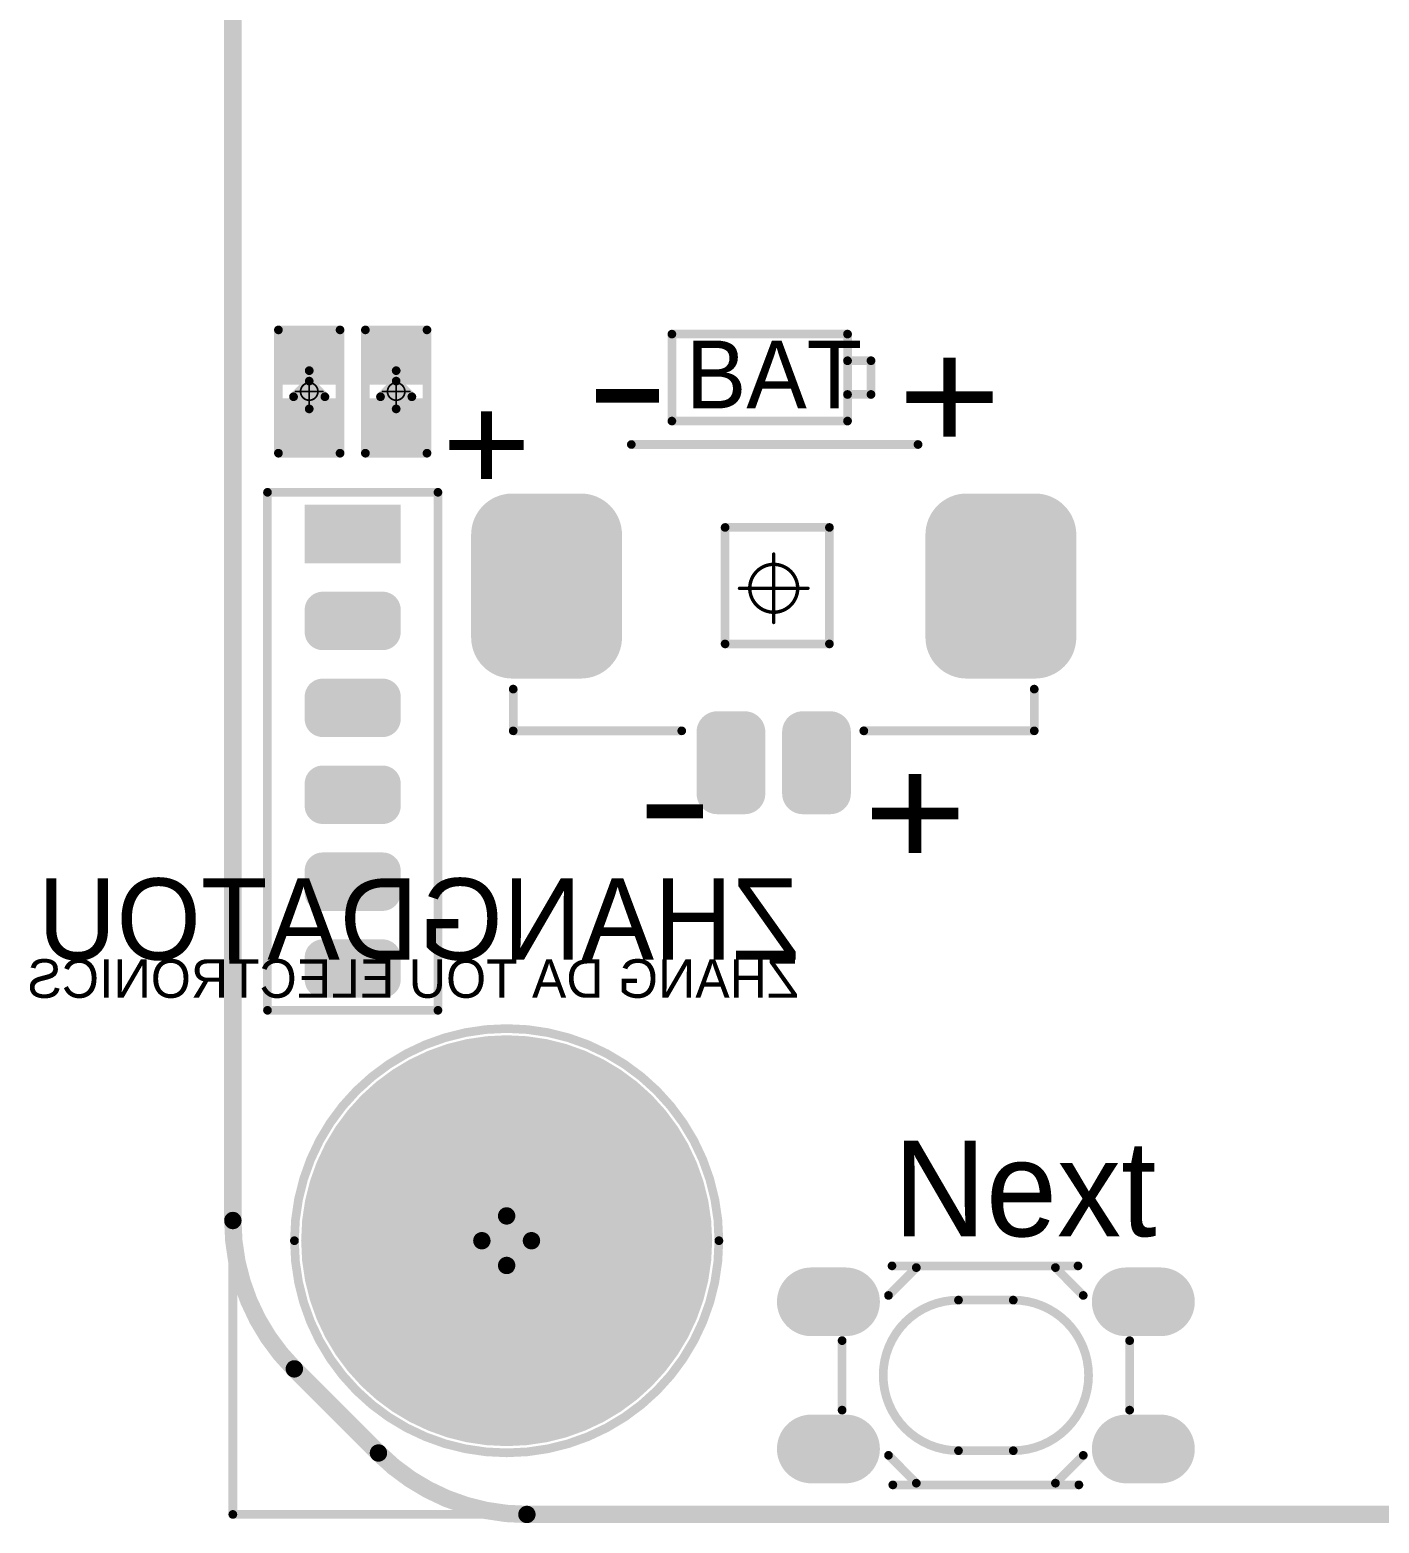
# Model space of a CAD drawing. Header units: millimetres. Extents: x 24.4 to 70.3, y 27.3 to 70.9.
# Drawn here: x 24.44 to 44.14, y 27.27 to 49.09 of the extents above; entities that cross this region are included whole.
import ezdxf

# ---------------------------------------------------------------- set-up
doc = ezdxf.new("R2010")
doc.units = ezdxf.units.MM
for name, color, linetype in [('BottomLayer', 5, 'Continuous'), ('BottomOverlay', 54, 'Continuous'), ('BottomSolder', 6, 'Continuous'), ('KeepOutLayer', 6, 'Continuous'), ('Mechanical1', 6, 'Continuous'), ('Mechanical13', 56, 'Continuous'), ('Mechanical15', 56, 'Continuous'), ('Mechanical2', 216, 'Continuous'), ('MidLayer1', 16, 'Continuous'), ('MidLayer2', 76, 'Continuous'), ('MultiLayer', 9, 'Continuous'), ('PadHoleLayer', 156, 'Continuous'), ('TopLayer', 1, 'Continuous'), ('TopOverlay', 2, 'Continuous'), ('TopPaste', 8, 'Continuous'), ('TopSolder', 216, 'Continuous')]:
    doc.layers.add(name, color=color, linetype=linetype)

# ---------------------------------------------------------------- blocks, each defined once
blk = doc.blocks.new('LED0402_1')
at = {"layer": 'Mechanical15', "const_width": 0.0254}
for points in [[(-0.2, 0), (0.2, 0)], [(0, 0.2), (0, -0.2)]]:
    blk.add_lwpolyline(points, dxfattribs=at)
at = {"layer": 'Mechanical15'}
for points, const_width in [([(-0.206, 0, 1), (-0.194, 0, 1)], 0.0127), ([(0.127, 0, 1), (-0.127, 0, 1)], 0.0254), ([(-0.133, 0, 1), (-0.121, 0, 1)], 0.0127), ([(-0.006, 0.2, 1), (0.006, 0.2, 1)], 0.0127), ([(0.121, 0, 1), (0.133, 0, 1)], 0.0127), ([(0.194, 0, 1), (0.206, 0, 1)], 0.0127), ([(-0.006, -0.2, 1), (0.006, -0.2, 1)], 0.0127)]:
    blk.add_lwpolyline(points, format="xyb", close=True, dxfattribs=dict(at, const_width=const_width))
at = {"layer": 'TopLayer'}
for points in [[(-0.801, -0.35), (-0.201, -0.35), (-0.801, 0.35), (-0.201, 0.35)], [(0.201, -0.35), (0.801, -0.35), (0.201, 0.35), (0.801, 0.35)]]:
    blk.add_solid(points, dxfattribs=at)
at = {"layer": 'TopOverlay', "const_width": 0.127}
for points in [[(-0.901, 0.45), (-0.901, -0.45)], [(-0.901, 0.45), (0.901, 0.45)], [(0.901, 0.45), (0.901, -0.45)], [(-0.076, 0.229), (0.152, 0)], [(-0.076, 0.229), (-0.076, -0.229)], [(-0.254, 0), (0.305, 0)], [(0.152, 0), (-0.076, -0.229)], [(-0.901, -0.45), (0.901, -0.45)]]:
    blk.add_lwpolyline(points, dxfattribs=at)
at = {"layer": 'TopOverlay', "const_width": 0.0635}
for points in [[(-0.933, 0.45, 1), (-0.869, 0.45, 1)], [(-0.933, 0.45, 1), (-0.869, 0.45, 1)], [(0.869, 0.45, 1), (0.932, 0.45, 1)], [(0.869, 0.45, 1), (0.932, 0.45, 1)], [(-0.108, 0.229, 1), (-0.044, 0.229, 1)], [(-0.108, 0.229, 1), (-0.044, 0.229, 1)], [(-0.286, 0, 1), (-0.222, 0, 1)], [(0.121, 0, 1), (0.184, 0, 1)], [(0.121, 0, 1), (0.184, 0, 1)], [(0.273, 0, 1), (0.337, 0, 1)], [(-0.108, -0.229, 1), (-0.044, -0.229, 1)], [(-0.108, -0.229, 1), (-0.044, -0.229, 1)], [(-0.933, -0.45, 1), (-0.869, -0.45, 1)], [(-0.933, -0.45, 1), (-0.869, -0.45, 1)], [(0.869, -0.45, 1), (0.932, -0.45, 1)], [(0.869, -0.45, 1), (0.932, -0.45, 1)]]:
    blk.add_lwpolyline(points, format="xyb", close=True, dxfattribs=at)
at = {"layer": 'TopPaste'}
for points in [[(-0.801, -0.35), (-0.201, -0.35), (-0.801, 0.35), (-0.201, 0.35)], [(0.201, -0.35), (0.801, -0.35), (0.201, 0.35), (0.801, 0.35)]]:
    blk.add_solid(points, dxfattribs=at)
at = {"layer": 'TopSolder'}
for points in [[(-0.902, -0.452), (-0.099, -0.452), (-0.902, 0.452), (-0.099, 0.452)], [(0.099, -0.452), (0.902, -0.452), (0.099, 0.452), (0.902, 0.452)]]:
    blk.add_solid(points, dxfattribs=at)
blk = doc.blocks.new('LED0402_2')
at = {"layer": 'Mechanical15', "const_width": 0.0254}
for points in [[(-0.2, 0), (0.2, 0)], [(0, 0.2), (0, -0.2)]]:
    blk.add_lwpolyline(points, dxfattribs=at)
at = {"layer": 'Mechanical15'}
for points, const_width in [([(-0.206, 0, 1), (-0.194, 0, 1)], 0.0127), ([(0.127, 0, 1), (-0.127, 0, 1)], 0.0254), ([(-0.133, 0, 1), (-0.121, 0, 1)], 0.0127), ([(-0.006, 0.2, 1), (0.006, 0.2, 1)], 0.0127), ([(0.121, 0, 1), (0.133, 0, 1)], 0.0127), ([(0.194, 0, 1), (0.206, 0, 1)], 0.0127), ([(-0.006, -0.2, 1), (0.006, -0.2, 1)], 0.0127)]:
    blk.add_lwpolyline(points, format="xyb", close=True, dxfattribs=dict(at, const_width=const_width))
at = {"layer": 'TopLayer'}
for points in [[(-0.801, -0.35), (-0.201, -0.35), (-0.801, 0.35), (-0.201, 0.35)], [(0.201, -0.35), (0.801, -0.35), (0.201, 0.35), (0.801, 0.35)]]:
    blk.add_solid(points, dxfattribs=at)
at = {"layer": 'TopOverlay', "const_width": 0.127}
for points in [[(-0.901, 0.45), (0.901, 0.45)], [(-0.901, 0.45), (-0.901, -0.45)], [(0.901, 0.45), (0.901, -0.45)], [(-0.076, 0.229), (-0.076, -0.229)], [(-0.076, 0.229), (0.152, 0)], [(-0.254, 0), (0.305, 0)], [(0.152, 0), (-0.076, -0.229)], [(-0.901, -0.45), (0.901, -0.45)]]:
    blk.add_lwpolyline(points, dxfattribs=at)
at = {"layer": 'TopOverlay', "const_width": 0.0635}
for points in [[(-0.933, 0.45, 1), (-0.869, 0.45, 1)], [(-0.933, 0.45, 1), (-0.869, 0.45, 1)], [(0.869, 0.45, 1), (0.932, 0.45, 1)], [(0.869, 0.45, 1), (0.932, 0.45, 1)], [(-0.108, 0.229, 1), (-0.044, 0.229, 1)], [(-0.108, 0.229, 1), (-0.044, 0.229, 1)], [(-0.286, 0, 1), (-0.222, 0, 1)], [(0.121, 0, 1), (0.184, 0, 1)], [(0.121, 0, 1), (0.184, 0, 1)], [(0.273, 0, 1), (0.337, 0, 1)], [(-0.108, -0.229, 1), (-0.044, -0.229, 1)], [(-0.108, -0.229, 1), (-0.044, -0.229, 1)], [(-0.933, -0.45, 1), (-0.869, -0.45, 1)], [(-0.933, -0.45, 1), (-0.869, -0.45, 1)], [(0.869, -0.45, 1), (0.932, -0.45, 1)], [(0.869, -0.45, 1), (0.932, -0.45, 1)]]:
    blk.add_lwpolyline(points, format="xyb", close=True, dxfattribs=at)
at = {"layer": 'TopPaste'}
for points in [[(-0.801, -0.35), (-0.201, -0.35), (-0.801, 0.35), (-0.201, 0.35)], [(0.201, -0.35), (0.801, -0.35), (0.201, 0.35), (0.801, 0.35)]]:
    blk.add_solid(points, dxfattribs=at)
at = {"layer": 'TopSolder'}
for points in [[(-0.902, -0.452), (-0.099, -0.452), (-0.902, 0.452), (-0.099, 0.452)], [(0.099, -0.452), (0.902, -0.452), (0.099, 0.452), (0.902, 0.452)]]:
    blk.add_solid(points, dxfattribs=at)
blk = doc.blocks.new('3_4_2_5____6')
at = {"layer": 'TopLayer', "const_width": 0.8}
for points in [[(-2.55, 1.075), (-2.05, 1.075)], [(2.05, 1.075), (2.55, 1.075)], [(-2.55, -1.075), (-2.05, -1.075)], [(2.05, -1.075), (2.55, -1.075)]]:
    blk.add_lwpolyline(points, dxfattribs=at)
at = {"layer": 'TopLayer', "const_width": 0.4}
for points in [[(-2.75, 1.075, 1), (-2.35, 1.075, 1)], [(-2.25, 1.075, 1), (-1.85, 1.075, 1)], [(1.85, 1.075, 1), (2.25, 1.075, 1)], [(2.35, 1.075, 1), (2.75, 1.075, 1)], [(-2.75, -1.075, 1), (-2.35, -1.075, 1)], [(-2.25, -1.075, 1), (-1.85, -1.075, 1)], [(1.85, -1.075, 1), (2.25, -1.075, 1)], [(2.35, -1.075, 1), (2.75, -1.075, 1)]]:
    blk.add_lwpolyline(points, format="xyb", close=True, dxfattribs=at)
at = {"layer": 'TopOverlay', "const_width": 0.127}
for points in [[(-1.422, 1.168), (-1.016, 1.575)], [(-1.372, 1.6), (1.346, 1.6)], [(1.016, 1.575), (1.422, 1.168)], [(-0.4, 1.1), (0.4, 1.1)], [(-2.1, -0.508), (-2.1, 0.508)], [(2.1, -0.508), (2.1, 0.508)], [(-0.4, -1.1), (0.4, -1.1)], [(-1.422, -1.168), (-1.016, -1.575)], [(1.016, -1.575), (1.422, -1.168)], [(-1.359, -1.6), (1.359, -1.6)]]:
    blk.add_lwpolyline(points, dxfattribs=at)
at = {"layer": 'TopOverlay', "const_width": 0.0635}
for points in [[(-1.403, 1.6, 1), (-1.34, 1.6, 1)], [(-1.048, 1.575, 1), (-0.984, 1.575, 1)], [(0.984, 1.575, 1), (1.048, 1.575, 1)], [(1.314, 1.6, 1), (1.378, 1.6, 1)], [(-1.454, 1.168, 1), (-1.391, 1.168, 1)], [(-0.432, 1.1, 1), (-0.368, 1.1, 1)], [(-0.432, 1.1, 1), (-0.368, 1.1, 1)], [(0.368, 1.1, 1), (0.432, 1.1, 1)], [(0.368, 1.1, 1), (0.432, 1.1, 1)], [(1.391, 1.168, 1), (1.454, 1.168, 1)], [(-2.132, 0.508, 1), (-2.068, 0.508, 1)], [(2.068, 0.508, 1), (2.132, 0.508, 1)], [(-2.132, -0.508, 1), (-2.068, -0.508, 1)], [(2.068, -0.508, 1), (2.132, -0.508, 1)], [(-0.432, -1.1, 1), (-0.368, -1.1, 1)], [(-0.432, -1.1, 1), (-0.368, -1.1, 1)], [(0.368, -1.1, 1), (0.432, -1.1, 1)], [(0.368, -1.1, 1), (0.432, -1.1, 1)], [(-1.454, -1.168, 1), (-1.391, -1.168, 1)], [(1.391, -1.168, 1), (1.454, -1.168, 1)], [(-1.048, -1.575, 1), (-0.984, -1.575, 1)], [(0.984, -1.575, 1), (1.048, -1.575, 1)], [(-1.391, -1.6, 1), (-1.327, -1.6, 1)], [(1.327, -1.6, 1), (1.391, -1.6, 1)]]:
    blk.add_lwpolyline(points, format="xyb", close=True, dxfattribs=at)
at = {"layer": 'TopOverlay', "const_width": 0.127}
for points in [[(-0.4, -1.1, -1), (-0.4, 1.1)], [(0.4, 1.1, -1), (0.4, -1.1)]]:
    blk.add_lwpolyline(points, format="xyb", dxfattribs=at)
at = {"layer": 'TopPaste', "const_width": 0.8}
for points in [[(-2.55, 1.075), (-2.05, 1.075)], [(2.05, 1.075), (2.55, 1.075)], [(-2.55, -1.075), (-2.05, -1.075)], [(2.05, -1.075), (2.55, -1.075)]]:
    blk.add_lwpolyline(points, dxfattribs=at)
at = {"layer": 'TopPaste', "const_width": 0.4}
for points in [[(-2.75, 1.075, 1), (-2.35, 1.075, 1)], [(-2.25, 1.075, 1), (-1.85, 1.075, 1)], [(1.85, 1.075, 1), (2.25, 1.075, 1)], [(2.35, 1.075, 1), (2.75, 1.075, 1)], [(-2.75, -1.075, 1), (-2.35, -1.075, 1)], [(-2.25, -1.075, 1), (-1.85, -1.075, 1)], [(1.85, -1.075, 1), (2.25, -1.075, 1)], [(2.35, -1.075, 1), (2.75, -1.075, 1)]]:
    blk.add_lwpolyline(points, format="xyb", close=True, dxfattribs=at)
at = {"layer": 'TopSolder', "const_width": 1.003}
for points in [[(-2.55, 1.075), (-2.05, 1.075)], [(2.05, 1.075), (2.55, 1.075)], [(-2.55, -1.075), (-2.05, -1.075)], [(2.05, -1.075), (2.55, -1.075)]]:
    blk.add_lwpolyline(points, dxfattribs=at)
at = {"layer": 'TopSolder', "const_width": 0.502}
for points in [[(-2.801, 1.075, 1), (-2.299, 1.075, 1)], [(-2.301, 1.075, 1), (-1.799, 1.075, 1)], [(1.799, 1.075, 1), (2.301, 1.075, 1)], [(2.299, 1.075, 1), (2.801, 1.075, 1)], [(-2.801, -1.075, 1), (-2.299, -1.075, 1)], [(-2.301, -1.075, 1), (-1.799, -1.075, 1)], [(1.799, -1.075, 1), (2.301, -1.075, 1)], [(2.299, -1.075, 1), (2.801, -1.075, 1)]]:
    blk.add_lwpolyline(points, format="xyb", close=True, dxfattribs=at)
blk = doc.blocks.new('MX_1_25_WS_2P_16')
at = {"layer": 'Mechanical15', "const_width": 0.05}
for points in [[(0, 0.5), (0, -0.5)], [(0.5, 0), (-0.5, 0)]]:
    blk.add_lwpolyline(points, dxfattribs=at)
at = {"layer": 'Mechanical15'}
for points, const_width in [([(-0.012, 0.5, 1), (0.012, 0.5, 1)], 0.025), ([(0.35, 0, 1), (-0.35, 0, 1)], 0.05), ([(-0.512, 0, 1), (-0.487, 0, 1)], 0.025), ([(-0.362, 0, 1), (-0.337, 0, 1)], 0.025), ([(0.337, 0, 1), (0.362, 0, 1)], 0.025), ([(0.487, 0, 1), (0.512, 0, 1)], 0.025), ([(-0.012, -0.5, 1), (0.012, -0.5, 1)], 0.025)]:
    blk.add_lwpolyline(points, format="xyb", close=True, dxfattribs=dict(at, const_width=const_width))
at = {"layer": 'TopLayer'}
for points, const_width in [([(-0.925, 2.999, 1), (-0.725, 2.999, 1)], 0.2), ([(-0.525, 2.999, 1), (-0.325, 2.999, 1)], 0.2), ([(0.325, 2.999, 1), (0.525, 2.999, 1)], 0.2), ([(0.725, 2.999, 1), (0.925, 2.999, 1)], 0.2), ([(-0.925, 2.099, 1), (-0.725, 2.099, 1)], 0.2), ([(-0.525, 2.099, 1), (-0.325, 2.099, 1)], 0.2), ([(0.325, 2.099, 1), (0.525, 2.099, 1)], 0.2), ([(0.725, 2.099, 1), (0.925, 2.099, 1)], 0.2), ([(-4.068, 0.717, 1), (-3.568, 0.717, 1)], 0.5), ([(-3.068, 0.717, 1), (-2.568, 0.717, 1)], 0.5), ([(2.568, 0.717, 1), (3.068, 0.717, 1)], 0.5), ([(3.568, 0.717, 1), (4.068, 0.717, 1)], 0.5), ([(-4.068, -0.783, 1), (-3.568, -0.783, 1)], 0.5), ([(-3.068, -0.783, 1), (-2.568, -0.783, 1)], 0.5), ([(2.568, -0.783, 1), (3.068, -0.783, 1)], 0.5), ([(3.568, -0.783, 1), (4.068, -0.783, 1)], 0.5)]:
    blk.add_lwpolyline(points, format="xyb", close=True, dxfattribs=dict(at, const_width=const_width))
for points in [[(-0.825, 1.899), (-0.425, 1.899), (-0.825, 3.199), (-0.425, 3.199)], [(0.425, 1.899), (0.825, 1.899), (0.425, 3.199), (0.825, 3.199)], [(-1.025, 2.099), (-0.225, 2.099), (-1.025, 2.999), (-0.225, 2.999)], [(0.225, 2.099), (1.025, 2.099), (0.225, 2.999), (1.025, 2.999)], [(-3.818, 1.217), (-3.818, -1.283), (-2.818, 1.217), (-2.818, -1.283)], [(2.818, 1.217), (2.818, -1.283), (3.818, 1.217), (3.818, -1.283)], [(-4.318, 0.717), (-4.318, -0.783), (-2.318, 0.717), (-2.318, -0.783)], [(2.318, 0.717), (2.318, -0.783), (4.318, 0.717), (4.318, -0.783)]]:
    blk.add_solid(points, dxfattribs=at)
at = {"layer": 'TopOverlay', "const_width": 0.127}
for points in [[(-1.316, 2.083), (-3.805, 2.083)], [(-3.805, 2.083), (-3.805, 1.473)], [(3.805, 2.083), (1.344, 2.083)], [(3.805, 2.083), (3.805, 1.473)], [(-0.814, 0.813), (-0.814, -0.889)], [(0.71, 0.813), (-0.814, 0.813)], [(0.71, 0.813), (0.71, -0.889)], [(0.71, -0.889), (-0.814, -0.889)], [(2.081, -2.101), (-2.108, -2.101)]]:
    blk.add_lwpolyline(points, dxfattribs=at)
at = {"layer": 'TopOverlay', "const_width": 0.0635}
for points in [[(-3.837, 2.083, 1), (-3.774, 2.083, 1)], [(-3.837, 2.083, 1), (-3.774, 2.083, 1)], [(-1.348, 2.083, 1), (-1.284, 2.083, 1)], [(1.312, 2.083, 1), (1.375, 2.083, 1)], [(3.774, 2.083, 1), (3.837, 2.083, 1)], [(3.774, 2.083, 1), (3.837, 2.083, 1)], [(-3.837, 1.473, 1), (-3.774, 1.473, 1)], [(3.774, 1.473, 1), (3.837, 1.473, 1)], [(-0.845, 0.813, 1), (-0.782, 0.813, 1)], [(-0.845, 0.813, 1), (-0.782, 0.813, 1)], [(0.679, 0.813, 1), (0.742, 0.813, 1)], [(0.679, 0.813, 1), (0.742, 0.813, 1)], [(-0.845, -0.889, 1), (-0.782, -0.889, 1)], [(-0.845, -0.889, 1), (-0.782, -0.889, 1)], [(0.679, -0.889, 1), (0.742, -0.889, 1)], [(0.679, -0.889, 1), (0.742, -0.889, 1)], [(-2.14, -2.101, 1), (-2.076, -2.101, 1)], [(2.049, -2.101, 1), (2.112, -2.101, 1)]]:
    blk.add_lwpolyline(points, format="xyb", close=True, dxfattribs=at)
at = {"layer": 'TopPaste'}
for points, const_width in [([(-0.925, 2.999, 1), (-0.725, 2.999, 1)], 0.2), ([(-0.525, 2.999, 1), (-0.325, 2.999, 1)], 0.2), ([(0.325, 2.999, 1), (0.525, 2.999, 1)], 0.2), ([(0.725, 2.999, 1), (0.925, 2.999, 1)], 0.2), ([(-0.925, 2.099, 1), (-0.725, 2.099, 1)], 0.2), ([(-0.525, 2.099, 1), (-0.325, 2.099, 1)], 0.2), ([(0.325, 2.099, 1), (0.525, 2.099, 1)], 0.2), ([(0.725, 2.099, 1), (0.925, 2.099, 1)], 0.2), ([(-4.068, 0.717, 1), (-3.568, 0.717, 1)], 0.5), ([(-3.068, 0.717, 1), (-2.568, 0.717, 1)], 0.5), ([(2.568, 0.717, 1), (3.068, 0.717, 1)], 0.5), ([(3.568, 0.717, 1), (4.068, 0.717, 1)], 0.5), ([(-4.068, -0.783, 1), (-3.568, -0.783, 1)], 0.5), ([(-3.068, -0.783, 1), (-2.568, -0.783, 1)], 0.5), ([(2.568, -0.783, 1), (3.068, -0.783, 1)], 0.5), ([(3.568, -0.783, 1), (4.068, -0.783, 1)], 0.5)]:
    blk.add_lwpolyline(points, format="xyb", close=True, dxfattribs=dict(at, const_width=const_width))
for points in [[(-0.825, 1.899), (-0.425, 1.899), (-0.825, 3.199), (-0.425, 3.199)], [(0.425, 1.899), (0.825, 1.899), (0.425, 3.199), (0.825, 3.199)], [(-1.025, 2.099), (-0.225, 2.099), (-1.025, 2.999), (-0.225, 2.999)], [(0.225, 2.099), (1.025, 2.099), (0.225, 2.999), (1.025, 2.999)], [(-3.818, 1.217), (-3.818, -1.283), (-2.818, 1.217), (-2.818, -1.283)], [(2.818, 1.217), (2.818, -1.283), (3.818, 1.217), (3.818, -1.283)], [(-4.318, 0.717), (-4.318, -0.783), (-2.318, 0.717), (-2.318, -0.783)], [(2.318, 0.717), (2.318, -0.783), (4.318, 0.717), (4.318, -0.783)]]:
    blk.add_solid(points, dxfattribs=at)
at = {"layer": 'TopSolder'}
for points, const_width in [([(-0.976, 2.999, 1), (-0.674, 2.999, 1)], 0.302), ([(-0.576, 2.999, 1), (-0.274, 2.999, 1)], 0.302), ([(0.274, 2.999, 1), (0.576, 2.999, 1)], 0.302), ([(0.674, 2.999, 1), (0.976, 2.999, 1)], 0.302), ([(-0.976, 2.099, 1), (-0.674, 2.099, 1)], 0.302), ([(-0.576, 2.099, 1), (-0.274, 2.099, 1)], 0.302), ([(0.274, 2.099, 1), (0.576, 2.099, 1)], 0.302), ([(0.674, 2.099, 1), (0.976, 2.099, 1)], 0.302), ([(-4.119, 0.717, 1), (-3.517, 0.717, 1)], 0.602), ([(-3.119, 0.717, 1), (-2.517, 0.717, 1)], 0.602), ([(2.517, 0.717, 1), (3.119, 0.717, 1)], 0.602), ([(3.517, 0.717, 1), (4.119, 0.717, 1)], 0.602), ([(-4.119, -0.783, 1), (-3.517, -0.783, 1)], 0.602), ([(-3.119, -0.783, 1), (-2.517, -0.783, 1)], 0.602), ([(2.517, -0.783, 1), (3.119, -0.783, 1)], 0.602), ([(3.517, -0.783, 1), (4.119, -0.783, 1)], 0.602)]:
    blk.add_lwpolyline(points, format="xyb", close=True, dxfattribs=dict(at, const_width=const_width))
for points in [[(-0.825, 1.798), (-0.425, 1.798), (-0.825, 3.301), (-0.425, 3.301)], [(0.425, 1.798), (0.825, 1.798), (0.425, 3.301), (0.825, 3.301)], [(-1.127, 2.099), (-0.123, 2.099), (-1.127, 2.999), (-0.123, 2.999)], [(0.123, 2.099), (1.127, 2.099), (0.123, 2.999), (1.127, 2.999)], [(-3.818, 1.319), (-3.818, -1.385), (-2.818, 1.319), (-2.818, -1.385)], [(2.818, 1.319), (2.818, -1.385), (3.818, 1.319), (3.818, -1.385)], [(-4.42, 0.717), (-4.42, -0.783), (-2.216, 0.717), (-2.216, -0.783)], [(2.216, 0.717), (2.216, -0.783), (4.42, 0.717), (4.42, -0.783)]]:
    blk.add_solid(points, dxfattribs=at)
blk = doc.blocks.new('1_27_6P_18')
at = {"layer": 'BottomLayer', "const_width": 0.162}
for points in [[(-2.149, 0.437, 1), (-1.986, 0.437, 1)], [(-1.824, 0.437, 1), (-1.661, 0.437, 1)], [(-0.879, 0.437, 1), (-0.716, 0.437, 1)], [(-0.554, 0.437, 1), (-0.391, 0.437, 1)], [(0.391, 0.437, 1), (0.554, 0.437, 1)], [(0.716, 0.437, 1), (0.879, 0.437, 1)], [(1.661, 0.437, 1), (1.824, 0.437, 1)], [(1.986, 0.437, 1), (2.149, 0.437, 1)], [(2.931, 0.437, 1), (3.094, 0.437, 1)], [(3.256, 0.437, 1), (3.419, 0.437, 1)], [(-2.149, -0.437, 1), (-1.986, -0.437, 1)], [(-1.824, -0.437, 1), (-1.661, -0.437, 1)], [(-0.879, -0.437, 1), (-0.716, -0.437, 1)], [(-0.554, -0.437, 1), (-0.391, -0.437, 1)], [(0.391, -0.437, 1), (0.554, -0.437, 1)], [(0.716, -0.437, 1), (0.879, -0.437, 1)], [(1.661, -0.437, 1), (1.824, -0.437, 1)], [(1.986, -0.437, 1), (2.149, -0.437, 1)], [(2.931, -0.437, 1), (3.094, -0.437, 1)], [(3.256, -0.437, 1), (3.419, -0.437, 1)]]:
    blk.add_lwpolyline(points, format="xyb", close=True, dxfattribs=at)
at = {"layer": 'BottomLayer'}
for points in [[(-2.85, 0.6), (-3.5, 0.6), (-2.85, -0.6), (-3.5, -0.6)], [(-1.58, 0.437), (-2.23, 0.437), (-1.58, -0.437), (-2.23, -0.437)], [(-1.742, 0.6), (-2.068, 0.6), (-1.742, -0.6), (-2.068, -0.6)], [(-0.31, 0.437), (-0.96, 0.437), (-0.31, -0.437), (-0.96, -0.437)], [(-0.472, 0.6), (-0.798, 0.6), (-0.472, -0.6), (-0.798, -0.6)], [(0.96, 0.437), (0.31, 0.437), (0.96, -0.437), (0.31, -0.437)], [(0.798, 0.6), (0.472, 0.6), (0.798, -0.6), (0.472, -0.6)], [(2.23, 0.437), (1.58, 0.437), (2.23, -0.437), (1.58, -0.437)], [(2.068, 0.6), (1.742, 0.6), (2.068, -0.6), (1.742, -0.6)], [(3.5, 0.437), (2.85, 0.437), (3.5, -0.437), (2.85, -0.437)], [(3.338, 0.6), (3.012, 0.6), (3.338, -0.6), (3.012, -0.6)]]:
    blk.add_solid(points, dxfattribs=at)
at = {"layer": 'BottomSolder', "const_width": 0.264}
for points in [[(-2.2, 0.437, 1), (-1.935, 0.437, 1)], [(-1.875, 0.437, 1), (-1.61, 0.437, 1)], [(-0.93, 0.437, 1), (-0.665, 0.437, 1)], [(-0.605, 0.437, 1), (-0.34, 0.437, 1)], [(0.34, 0.437, 1), (0.605, 0.437, 1)], [(0.665, 0.437, 1), (0.93, 0.437, 1)], [(1.61, 0.437, 1), (1.875, 0.437, 1)], [(1.935, 0.437, 1), (2.2, 0.437, 1)], [(2.88, 0.437, 1), (3.145, 0.437, 1)], [(3.205, 0.437, 1), (3.47, 0.437, 1)], [(-2.2, -0.437, 1), (-1.935, -0.437, 1)], [(-1.875, -0.437, 1), (-1.61, -0.437, 1)], [(-0.93, -0.437, 1), (-0.665, -0.437, 1)], [(-0.605, -0.437, 1), (-0.34, -0.437, 1)], [(0.34, -0.437, 1), (0.605, -0.437, 1)], [(0.665, -0.437, 1), (0.93, -0.437, 1)], [(1.61, -0.437, 1), (1.875, -0.437, 1)], [(1.935, -0.437, 1), (2.2, -0.437, 1)], [(2.88, -0.437, 1), (3.145, -0.437, 1)], [(3.205, -0.437, 1), (3.47, -0.437, 1)]]:
    blk.add_lwpolyline(points, format="xyb", close=True, dxfattribs=at)
at = {"layer": 'BottomSolder'}
for points in [[(-2.748, 0.702), (-3.602, 0.702), (-2.748, -0.702), (-3.602, -0.702)], [(-1.742, 0.702), (-2.068, 0.702), (-1.742, -0.702), (-2.068, -0.702)], [(-0.472, 0.702), (-0.798, 0.702), (-0.472, -0.702), (-0.798, -0.702)], [(0.798, 0.702), (0.472, 0.702), (0.798, -0.702), (0.472, -0.702)], [(2.068, 0.702), (1.742, 0.702), (2.068, -0.702), (1.742, -0.702)], [(3.338, 0.702), (3.012, 0.702), (3.338, -0.702), (3.012, -0.702)], [(-1.478, 0.437), (-2.332, 0.437), (-1.478, -0.437), (-2.332, -0.437)], [(-0.208, 0.437), (-1.062, 0.437), (-0.208, -0.437), (-1.062, -0.437)], [(1.062, 0.437), (0.208, 0.437), (1.062, -0.437), (0.208, -0.437)], [(2.332, 0.437), (1.478, 0.437), (2.332, -0.437), (1.478, -0.437)], [(3.602, 0.437), (2.748, 0.437), (3.602, -0.437), (2.748, -0.437)]]:
    blk.add_solid(points, dxfattribs=at)
at = {"layer": 'MidLayer1', "const_width": 0.162}
for points in [[(-2.149, 0.437, 1), (-1.986, 0.437, 1)], [(-1.824, 0.437, 1), (-1.661, 0.437, 1)], [(-0.879, 0.437, 1), (-0.716, 0.437, 1)], [(-0.554, 0.437, 1), (-0.391, 0.437, 1)], [(0.391, 0.437, 1), (0.554, 0.437, 1)], [(0.716, 0.437, 1), (0.879, 0.437, 1)], [(1.661, 0.437, 1), (1.824, 0.437, 1)], [(1.986, 0.437, 1), (2.149, 0.437, 1)], [(2.931, 0.437, 1), (3.094, 0.437, 1)], [(3.256, 0.437, 1), (3.419, 0.437, 1)], [(-2.149, -0.437, 1), (-1.986, -0.437, 1)], [(-1.824, -0.437, 1), (-1.661, -0.437, 1)], [(-0.879, -0.437, 1), (-0.716, -0.437, 1)], [(-0.554, -0.437, 1), (-0.391, -0.437, 1)], [(0.391, -0.437, 1), (0.554, -0.437, 1)], [(0.716, -0.437, 1), (0.879, -0.437, 1)], [(1.661, -0.437, 1), (1.824, -0.437, 1)], [(1.986, -0.437, 1), (2.149, -0.437, 1)], [(2.931, -0.437, 1), (3.094, -0.437, 1)], [(3.256, -0.437, 1), (3.419, -0.437, 1)]]:
    blk.add_lwpolyline(points, format="xyb", close=True, dxfattribs=at)
at = {"layer": 'MidLayer1'}
for points in [[(-2.85, 0.6), (-3.5, 0.6), (-2.85, -0.6), (-3.5, -0.6)], [(-1.58, 0.437), (-2.23, 0.437), (-1.58, -0.437), (-2.23, -0.437)], [(-1.742, 0.6), (-2.068, 0.6), (-1.742, -0.6), (-2.068, -0.6)], [(-0.31, 0.437), (-0.96, 0.437), (-0.31, -0.437), (-0.96, -0.437)], [(-0.472, 0.6), (-0.798, 0.6), (-0.472, -0.6), (-0.798, -0.6)], [(0.96, 0.437), (0.31, 0.437), (0.96, -0.437), (0.31, -0.437)], [(0.798, 0.6), (0.472, 0.6), (0.798, -0.6), (0.472, -0.6)], [(2.23, 0.437), (1.58, 0.437), (2.23, -0.437), (1.58, -0.437)], [(2.068, 0.6), (1.742, 0.6), (2.068, -0.6), (1.742, -0.6)], [(3.5, 0.437), (2.85, 0.437), (3.5, -0.437), (2.85, -0.437)], [(3.338, 0.6), (3.012, 0.6), (3.338, -0.6), (3.012, -0.6)]]:
    blk.add_solid(points, dxfattribs=at)
at = {"layer": 'MidLayer2', "const_width": 0.162}
for points in [[(-2.149, 0.437, 1), (-1.986, 0.437, 1)], [(-1.824, 0.437, 1), (-1.661, 0.437, 1)], [(-0.879, 0.437, 1), (-0.716, 0.437, 1)], [(-0.554, 0.437, 1), (-0.391, 0.437, 1)], [(0.391, 0.437, 1), (0.554, 0.437, 1)], [(0.716, 0.437, 1), (0.879, 0.437, 1)], [(1.661, 0.437, 1), (1.824, 0.437, 1)], [(1.986, 0.437, 1), (2.149, 0.437, 1)], [(2.931, 0.437, 1), (3.094, 0.437, 1)], [(3.256, 0.437, 1), (3.419, 0.437, 1)], [(-2.149, -0.437, 1), (-1.986, -0.437, 1)], [(-1.824, -0.437, 1), (-1.661, -0.437, 1)], [(-0.879, -0.437, 1), (-0.716, -0.437, 1)], [(-0.554, -0.437, 1), (-0.391, -0.437, 1)], [(0.391, -0.437, 1), (0.554, -0.437, 1)], [(0.716, -0.437, 1), (0.879, -0.437, 1)], [(1.661, -0.437, 1), (1.824, -0.437, 1)], [(1.986, -0.437, 1), (2.149, -0.437, 1)], [(2.931, -0.437, 1), (3.094, -0.437, 1)], [(3.256, -0.437, 1), (3.419, -0.437, 1)]]:
    blk.add_lwpolyline(points, format="xyb", close=True, dxfattribs=at)
at = {"layer": 'MidLayer2'}
for points in [[(-2.85, 0.6), (-3.5, 0.6), (-2.85, -0.6), (-3.5, -0.6)], [(-1.58, 0.437), (-2.23, 0.437), (-1.58, -0.437), (-2.23, -0.437)], [(-1.742, 0.6), (-2.068, 0.6), (-1.742, -0.6), (-2.068, -0.6)], [(-0.31, 0.437), (-0.96, 0.437), (-0.31, -0.437), (-0.96, -0.437)], [(-0.472, 0.6), (-0.798, 0.6), (-0.472, -0.6), (-0.798, -0.6)], [(0.96, 0.437), (0.31, 0.437), (0.96, -0.437), (0.31, -0.437)], [(0.798, 0.6), (0.472, 0.6), (0.798, -0.6), (0.472, -0.6)], [(2.23, 0.437), (1.58, 0.437), (2.23, -0.437), (1.58, -0.437)], [(2.068, 0.6), (1.742, 0.6), (2.068, -0.6), (1.742, -0.6)], [(3.5, 0.437), (2.85, 0.437), (3.5, -0.437), (2.85, -0.437)], [(3.338, 0.6), (3.012, 0.6), (3.338, -0.6), (3.012, -0.6)]]:
    blk.add_solid(points, dxfattribs=at)
at = {"layer": 'MultiLayer', "const_width": 0.162}
for points in [[(-2.149, 0.437, 1), (-1.986, 0.437, 1)], [(-1.824, 0.437, 1), (-1.661, 0.437, 1)], [(-0.879, 0.437, 1), (-0.716, 0.437, 1)], [(-0.554, 0.437, 1), (-0.391, 0.437, 1)], [(0.391, 0.437, 1), (0.554, 0.437, 1)], [(0.716, 0.437, 1), (0.879, 0.437, 1)], [(1.661, 0.437, 1), (1.824, 0.437, 1)], [(1.986, 0.437, 1), (2.149, 0.437, 1)], [(2.931, 0.437, 1), (3.094, 0.437, 1)], [(3.256, 0.437, 1), (3.419, 0.437, 1)], [(-2.149, -0.437, 1), (-1.986, -0.437, 1)], [(-1.824, -0.437, 1), (-1.661, -0.437, 1)], [(-0.879, -0.437, 1), (-0.716, -0.437, 1)], [(-0.554, -0.437, 1), (-0.391, -0.437, 1)], [(0.391, -0.437, 1), (0.554, -0.437, 1)], [(0.716, -0.437, 1), (0.879, -0.437, 1)], [(1.661, -0.437, 1), (1.824, -0.437, 1)], [(1.986, -0.437, 1), (2.149, -0.437, 1)], [(2.931, -0.437, 1), (3.094, -0.437, 1)], [(3.256, -0.437, 1), (3.419, -0.437, 1)]]:
    blk.add_lwpolyline(points, format="xyb", close=True, dxfattribs=at)
at = {"layer": 'MultiLayer'}
for points in [[(-2.85, 0.6), (-3.5, 0.6), (-2.85, -0.6), (-3.5, -0.6)], [(-1.58, 0.437), (-2.23, 0.437), (-1.58, -0.437), (-2.23, -0.437)], [(-1.742, 0.6), (-2.068, 0.6), (-1.742, -0.6), (-2.068, -0.6)], [(-0.31, 0.437), (-0.96, 0.437), (-0.31, -0.437), (-0.96, -0.437)], [(-0.472, 0.6), (-0.798, 0.6), (-0.472, -0.6), (-0.798, -0.6)], [(0.96, 0.437), (0.31, 0.437), (0.96, -0.437), (0.31, -0.437)], [(0.798, 0.6), (0.472, 0.6), (0.798, -0.6), (0.472, -0.6)], [(2.23, 0.437), (1.58, 0.437), (2.23, -0.437), (1.58, -0.437)], [(2.068, 0.6), (1.742, 0.6), (2.068, -0.6), (1.742, -0.6)], [(3.5, 0.437), (2.85, 0.437), (3.5, -0.437), (2.85, -0.437)], [(3.338, 0.6), (3.012, 0.6), (3.338, -0.6), (3.012, -0.6)]]:
    blk.add_solid(points, dxfattribs=at)
at = {"layer": 'PadHoleLayer', "const_width": 0.3}
for points in [[(-3.325, 0, 1), (-3.025, 0, 1)], [(-2.055, 0, 1), (-1.755, 0, 1)], [(-0.785, 0, 1), (-0.485, 0, 1)], [(0.485, 0, 1), (0.785, 0, 1)], [(1.755, 0, 1), (2.055, 0, 1)], [(3.025, 0, 1), (3.325, 0, 1)]]:
    blk.add_lwpolyline(points, format="xyb", close=True, dxfattribs=at)
at = {"layer": 'TopLayer', "const_width": 0.162}
for points in [[(-2.149, 0.437, 1), (-1.986, 0.437, 1)], [(-1.824, 0.437, 1), (-1.661, 0.437, 1)], [(-0.879, 0.437, 1), (-0.716, 0.437, 1)], [(-0.554, 0.437, 1), (-0.391, 0.437, 1)], [(0.391, 0.437, 1), (0.554, 0.437, 1)], [(0.716, 0.437, 1), (0.879, 0.437, 1)], [(1.661, 0.437, 1), (1.824, 0.437, 1)], [(1.986, 0.437, 1), (2.149, 0.437, 1)], [(2.931, 0.437, 1), (3.094, 0.437, 1)], [(3.256, 0.437, 1), (3.419, 0.437, 1)], [(-2.149, -0.437, 1), (-1.986, -0.437, 1)], [(-1.824, -0.437, 1), (-1.661, -0.437, 1)], [(-0.879, -0.437, 1), (-0.716, -0.437, 1)], [(-0.554, -0.437, 1), (-0.391, -0.437, 1)], [(0.391, -0.437, 1), (0.554, -0.437, 1)], [(0.716, -0.437, 1), (0.879, -0.437, 1)], [(1.661, -0.437, 1), (1.824, -0.437, 1)], [(1.986, -0.437, 1), (2.149, -0.437, 1)], [(2.931, -0.437, 1), (3.094, -0.437, 1)], [(3.256, -0.437, 1), (3.419, -0.437, 1)]]:
    blk.add_lwpolyline(points, format="xyb", close=True, dxfattribs=at)
at = {"layer": 'TopLayer'}
for points in [[(-2.85, 0.6), (-3.5, 0.6), (-2.85, -0.6), (-3.5, -0.6)], [(-1.58, 0.437), (-2.23, 0.437), (-1.58, -0.437), (-2.23, -0.437)], [(-1.742, 0.6), (-2.068, 0.6), (-1.742, -0.6), (-2.068, -0.6)], [(-0.31, 0.437), (-0.96, 0.437), (-0.31, -0.437), (-0.96, -0.437)], [(-0.472, 0.6), (-0.798, 0.6), (-0.472, -0.6), (-0.798, -0.6)], [(0.96, 0.437), (0.31, 0.437), (0.96, -0.437), (0.31, -0.437)], [(0.798, 0.6), (0.472, 0.6), (0.798, -0.6), (0.472, -0.6)], [(2.23, 0.437), (1.58, 0.437), (2.23, -0.437), (1.58, -0.437)], [(2.068, 0.6), (1.742, 0.6), (2.068, -0.6), (1.742, -0.6)], [(3.5, 0.437), (2.85, 0.437), (3.5, -0.437), (2.85, -0.437)], [(3.338, 0.6), (3.012, 0.6), (3.338, -0.6), (3.012, -0.6)]]:
    blk.add_solid(points, dxfattribs=at)
at = {"layer": 'TopOverlay', "const_width": 0.127}
for points in [[(3.785, 1.245), (-3.785, 1.245)], [(-3.785, -1.245), (-3.785, 1.245)], [(3.785, -1.245), (3.785, 1.245)], [(3.785, -1.245), (-3.785, -1.245)]]:
    blk.add_lwpolyline(points, dxfattribs=at)
at = {"layer": 'TopOverlay', "const_width": 0.0635}
for points in [[(-3.816, 1.245, 1), (-3.753, 1.245, 1)], [(-3.816, 1.245, 1), (-3.753, 1.245, 1)], [(3.753, 1.245, 1), (3.816, 1.245, 1)], [(3.753, 1.245, 1), (3.816, 1.245, 1)], [(-3.816, -1.245, 1), (-3.753, -1.245, 1)], [(-3.816, -1.245, 1), (-3.753, -1.245, 1)], [(3.753, -1.245, 1), (3.816, -1.245, 1)], [(3.753, -1.245, 1), (3.816, -1.245, 1)]]:
    blk.add_lwpolyline(points, format="xyb", close=True, dxfattribs=at)
at = {"layer": 'TopSolder', "const_width": 0.264}
for points in [[(-2.2, 0.437, 1), (-1.935, 0.437, 1)], [(-1.875, 0.437, 1), (-1.61, 0.437, 1)], [(-0.93, 0.437, 1), (-0.665, 0.437, 1)], [(-0.605, 0.437, 1), (-0.34, 0.437, 1)], [(0.34, 0.437, 1), (0.605, 0.437, 1)], [(0.665, 0.437, 1), (0.93, 0.437, 1)], [(1.61, 0.437, 1), (1.875, 0.437, 1)], [(1.935, 0.437, 1), (2.2, 0.437, 1)], [(2.88, 0.437, 1), (3.145, 0.437, 1)], [(3.205, 0.437, 1), (3.47, 0.437, 1)], [(-2.2, -0.437, 1), (-1.935, -0.437, 1)], [(-1.875, -0.437, 1), (-1.61, -0.437, 1)], [(-0.93, -0.437, 1), (-0.665, -0.437, 1)], [(-0.605, -0.437, 1), (-0.34, -0.437, 1)], [(0.34, -0.437, 1), (0.605, -0.437, 1)], [(0.665, -0.437, 1), (0.93, -0.437, 1)], [(1.61, -0.437, 1), (1.875, -0.437, 1)], [(1.935, -0.437, 1), (2.2, -0.437, 1)], [(2.88, -0.437, 1), (3.145, -0.437, 1)], [(3.205, -0.437, 1), (3.47, -0.437, 1)]]:
    blk.add_lwpolyline(points, format="xyb", close=True, dxfattribs=at)
at = {"layer": 'TopSolder'}
for points in [[(-2.748, 0.702), (-3.602, 0.702), (-2.748, -0.702), (-3.602, -0.702)], [(-1.742, 0.702), (-2.068, 0.702), (-1.742, -0.702), (-2.068, -0.702)], [(-0.472, 0.702), (-0.798, 0.702), (-0.472, -0.702), (-0.798, -0.702)], [(0.798, 0.702), (0.472, 0.702), (0.798, -0.702), (0.472, -0.702)], [(2.068, 0.702), (1.742, 0.702), (2.068, -0.702), (1.742, -0.702)], [(3.338, 0.702), (3.012, 0.702), (3.338, -0.702), (3.012, -0.702)], [(-1.478, 0.437), (-2.332, 0.437), (-1.478, -0.437), (-2.332, -0.437)], [(-0.208, 0.437), (-1.062, 0.437), (-0.208, -0.437), (-1.062, -0.437)], [(1.062, 0.437), (0.208, 0.437), (1.062, -0.437), (0.208, -0.437)], [(2.332, 0.437), (1.478, 0.437), (2.332, -0.437), (1.478, -0.437)], [(3.602, 0.437), (2.748, 0.437), (3.602, -0.437), (2.748, -0.437)]]:
    blk.add_solid(points, dxfattribs=at)

msp = doc.modelspace()

# ---------------------------------------------------------------- linework, layer by layer
at = {"layer": 'BottomLayer'}
for points, const_width in [([(29.95, 31.4, 1), (32.85, 31.4, 1)], 2.9), ([(31.1, 33.7, 1), (31.7, 33.7, 1)], 0.6), ([(29.474, 33.026, 1), (30.074, 33.026, 1)], 0.6), ([(32.726, 33.026, 1), (33.326, 33.026, 1)], 0.6), ([(28.8, 31.4, 1), (29.4, 31.4, 1)], 0.6), ([(28.8, 31.4, 1), (29.4, 31.4, 1)], 0.6), ([(33.4, 31.4, 1), (34, 31.4, 1)], 0.6), ([(29.474, 29.774, 1), (30.074, 29.774, 1)], 0.6), ([(32.726, 29.774, 1), (33.326, 29.774, 1)], 0.6), ([(31.1, 29.1, 1), (31.7, 29.1, 1)], 0.6)]:
    msp.add_lwpolyline(points, format="xyb", close=True, dxfattribs=dict(at, const_width=const_width))
at = {"layer": 'BottomOverlay'}
for points, const_width in [([(34.5, 31.4, 1), (28.3, 31.4, 1)], 0.127), ([(28.268, 31.4, 1), (28.332, 31.4, 1)], 0.0635), ([(34.468, 31.4, 1), (34.532, 31.4, 1)], 0.0635)]:
    msp.add_lwpolyline(points, format="xyb", close=True, dxfattribs=dict(at, const_width=const_width))
at = {"layer": 'BottomSolder'}
for points, const_width in [([(29.899, 31.4, 1), (32.901, 31.4, 1)], 3.002), ([(31.049, 33.7, 1), (31.751, 33.7, 1)], 0.702), ([(29.423, 33.026, 1), (30.124, 33.026, 1)], 0.702), ([(32.676, 33.026, 1), (33.377, 33.026, 1)], 0.702), ([(28.749, 31.4, 1), (29.451, 31.4, 1)], 0.702), ([(28.749, 31.4, 1), (29.451, 31.4, 1)], 0.702), ([(33.349, 31.4, 1), (34.051, 31.4, 1)], 0.702), ([(29.423, 29.774, 1), (30.124, 29.774, 1)], 0.702), ([(32.676, 29.774, 1), (33.377, 29.774, 1)], 0.702), ([(31.049, 29.1, 1), (31.751, 29.1, 1)], 0.702)]:
    msp.add_lwpolyline(points, format="xyb", close=True, dxfattribs=dict(at, const_width=const_width))
at = {"layer": 'KeepOutLayer', "const_width": 0.254}
for points in [[(27.4, 31.695), (27.4, 62.105)], [(28.298, 29.527), (29.527, 28.298)], [(31.695, 27.4), (62.105, 27.4)]]:
    msp.add_lwpolyline(points, dxfattribs=at)
at = {"layer": 'KeepOutLayer', "const_width": 0.127}
for points in [[(27.337, 31.695, 1), (27.464, 31.695, 1)], [(27.337, 31.695, 1), (27.464, 31.695, 1)], [(28.235, 29.527, 1), (28.362, 29.527, 1)], [(28.235, 29.527, 1), (28.362, 29.527, 1)], [(29.464, 28.298, 1), (29.591, 28.298, 1)], [(29.464, 28.298, 1), (29.591, 28.298, 1)], [(31.632, 27.4, 1), (31.759, 27.4, 1)], [(31.632, 27.4, 1), (31.759, 27.4, 1)]]:
    msp.add_lwpolyline(points, format="xyb", close=True, dxfattribs=at)
at = {"layer": 'KeepOutLayer', "const_width": 0.254}
for points in [[(28.298, 29.527, -0.198912), (27.4, 31.695)], [(31.695, 27.4, -0.198912), (29.527, 28.298)]]:
    msp.add_lwpolyline(points, format="xyb", dxfattribs=at)
at = {"layer": 'Mechanical1', "const_width": 0.254}
for points in [[(27.4, 31.695), (27.4, 62.105)], [(28.298, 29.527), (29.527, 28.298)], [(31.695, 27.4), (62.105, 27.4)]]:
    msp.add_lwpolyline(points, dxfattribs=at)
at = {"layer": 'Mechanical1', "const_width": 0.127}
for points in [[(27.337, 31.695, 1), (27.464, 31.695, 1)], [(27.337, 31.695, 1), (27.464, 31.695, 1)], [(28.235, 29.527, 1), (28.362, 29.527, 1)], [(28.235, 29.527, 1), (28.362, 29.527, 1)], [(29.464, 28.298, 1), (29.591, 28.298, 1)], [(29.464, 28.298, 1), (29.591, 28.298, 1)], [(31.632, 27.4, 1), (31.759, 27.4, 1)], [(31.632, 27.4, 1), (31.759, 27.4, 1)]]:
    msp.add_lwpolyline(points, format="xyb", close=True, dxfattribs=at)
at = {"layer": 'Mechanical1', "const_width": 0.254}
for points in [[(28.298, 29.527, -0.198912), (27.4, 31.695)], [(31.695, 27.4, -0.198912), (29.527, 28.298)]]:
    msp.add_lwpolyline(points, format="xyb", dxfattribs=at)
at = {"layer": 'Mechanical13', "const_width": 0.254}
for points in [[(31.4, 31.038), (31.4, 31.762)], [(31.038, 31.4), (31.762, 31.4)]]:
    msp.add_lwpolyline(points, dxfattribs=at)
at = {"layer": 'Mechanical13', "const_width": 0.127}
for points in [[(31.336, 31.762, 1), (31.463, 31.762, 1)], [(30.974, 31.4, 1), (31.101, 31.4, 1)], [(31.699, 31.4, 1), (31.826, 31.4, 1)], [(31.336, 31.038, 1), (31.463, 31.038, 1)]]:
    msp.add_lwpolyline(points, format="xyb", close=True, dxfattribs=at)
at = {"layer": 'Mechanical2', "const_width": 0.127}
for points in [[(27.4, 27.4), (27.4, 66.4)], [(27.4, 27.4), (66.4, 27.4)]]:
    msp.add_lwpolyline(points, dxfattribs=at)
at = {"layer": 'Mechanical2', "const_width": 0.0635}
msp.add_lwpolyline([(27.368, 27.4, 1), (27.432, 27.4, 1)], format="xyb", close=True, dxfattribs=at)
msp.add_lwpolyline([(27.368, 27.4, 1), (27.432, 27.4, 1)], format="xyb", close=True, dxfattribs=at)
at = {"layer": 'MidLayer1'}
for points, const_width in [([(29.95, 31.4, 1), (32.85, 31.4, 1)], 2.9), ([(31.1, 33.7, 1), (31.7, 33.7, 1)], 0.6), ([(29.474, 33.026, 1), (30.074, 33.026, 1)], 0.6), ([(32.726, 33.026, 1), (33.326, 33.026, 1)], 0.6), ([(28.8, 31.4, 1), (29.4, 31.4, 1)], 0.6), ([(28.8, 31.4, 1), (29.4, 31.4, 1)], 0.6), ([(33.4, 31.4, 1), (34, 31.4, 1)], 0.6), ([(29.474, 29.774, 1), (30.074, 29.774, 1)], 0.6), ([(32.726, 29.774, 1), (33.326, 29.774, 1)], 0.6), ([(31.1, 29.1, 1), (31.7, 29.1, 1)], 0.6)]:
    msp.add_lwpolyline(points, format="xyb", close=True, dxfattribs=dict(at, const_width=const_width))
at = {"layer": 'MidLayer2'}
for points, const_width in [([(29.95, 31.4, 1), (32.85, 31.4, 1)], 2.9), ([(31.1, 33.7, 1), (31.7, 33.7, 1)], 0.6), ([(29.474, 33.026, 1), (30.074, 33.026, 1)], 0.6), ([(32.726, 33.026, 1), (33.326, 33.026, 1)], 0.6), ([(28.8, 31.4, 1), (29.4, 31.4, 1)], 0.6), ([(28.8, 31.4, 1), (29.4, 31.4, 1)], 0.6), ([(33.4, 31.4, 1), (34, 31.4, 1)], 0.6), ([(29.474, 29.774, 1), (30.074, 29.774, 1)], 0.6), ([(32.726, 29.774, 1), (33.326, 29.774, 1)], 0.6), ([(31.1, 29.1, 1), (31.7, 29.1, 1)], 0.6)]:
    msp.add_lwpolyline(points, format="xyb", close=True, dxfattribs=dict(at, const_width=const_width))
at = {"layer": 'MultiLayer'}
for points, const_width in [([(29.95, 31.4, 1), (32.85, 31.4, 1)], 2.9), ([(31.1, 33.7, 1), (31.7, 33.7, 1)], 0.6), ([(29.474, 33.026, 1), (30.074, 33.026, 1)], 0.6), ([(32.726, 33.026, 1), (33.326, 33.026, 1)], 0.6), ([(28.8, 31.4, 1), (29.4, 31.4, 1)], 0.6), ([(28.8, 31.4, 1), (29.4, 31.4, 1)], 0.6), ([(33.4, 31.4, 1), (34, 31.4, 1)], 0.6), ([(29.474, 29.774, 1), (30.074, 29.774, 1)], 0.6), ([(32.726, 29.774, 1), (33.326, 29.774, 1)], 0.6), ([(31.1, 29.1, 1), (31.7, 29.1, 1)], 0.6)]:
    msp.add_lwpolyline(points, format="xyb", close=True, dxfattribs=dict(at, const_width=const_width))
at = {"layer": 'PadHoleLayer'}
for points, const_width in [([(31.275, 33.7, 1), (31.525, 33.7, 1)], 0.25), ([(29.649, 33.026, 1), (29.899, 33.026, 1)], 0.25), ([(32.901, 33.026, 1), (33.151, 33.026, 1)], 0.25), ([(30.63, 31.4, 1), (32.17, 31.4, 1)], 1.54), ([(28.975, 31.4, 1), (29.225, 31.4, 1)], 0.25), ([(28.975, 31.4, 1), (29.225, 31.4, 1)], 0.25), ([(33.575, 31.4, 1), (33.825, 31.4, 1)], 0.25), ([(29.649, 29.774, 1), (29.899, 29.774, 1)], 0.25), ([(32.901, 29.774, 1), (33.151, 29.774, 1)], 0.25), ([(31.275, 29.1, 1), (31.525, 29.1, 1)], 0.25)]:
    msp.add_lwpolyline(points, format="xyb", close=True, dxfattribs=dict(at, const_width=const_width))
at = {"layer": 'TopLayer'}
for points, const_width in [([(29.95, 31.4, 1), (32.85, 31.4, 1)], 2.9), ([(31.1, 33.7, 1), (31.7, 33.7, 1)], 0.6), ([(29.474, 33.026, 1), (30.074, 33.026, 1)], 0.6), ([(32.726, 33.026, 1), (33.326, 33.026, 1)], 0.6), ([(28.8, 31.4, 1), (29.4, 31.4, 1)], 0.6), ([(28.8, 31.4, 1), (29.4, 31.4, 1)], 0.6), ([(33.4, 31.4, 1), (34, 31.4, 1)], 0.6), ([(29.474, 29.774, 1), (30.074, 29.774, 1)], 0.6), ([(32.726, 29.774, 1), (33.326, 29.774, 1)], 0.6), ([(31.1, 29.1, 1), (31.7, 29.1, 1)], 0.6)]:
    msp.add_lwpolyline(points, format="xyb", close=True, dxfattribs=dict(at, const_width=const_width))
at = {"layer": 'TopOverlay', "const_width": 0.127}
for points in [[(33.814, 44.647), (36.379, 44.647)], [(33.814, 43.377), (33.814, 44.647)], [(36.379, 43.377), (36.379, 44.647)], [(36.379, 44.258), (36.722, 44.258)], [(36.722, 43.765), (36.722, 44.258)], [(36.379, 43.765), (36.722, 43.765)], [(33.814, 43.377), (36.379, 43.377)]]:
    msp.add_lwpolyline(points, dxfattribs=at)
at = {"layer": 'TopOverlay'}
for points, const_width in [([(33.782, 44.647, 1), (33.845, 44.647, 1)], 0.0635), ([(33.782, 44.647, 1), (33.845, 44.647, 1)], 0.0635), ([(36.347, 44.647, 1), (36.411, 44.647, 1)], 0.0635), ([(36.347, 44.647, 1), (36.411, 44.647, 1)], 0.0635), ([(36.347, 44.258, 1), (36.411, 44.258, 1)], 0.0635), ([(36.69, 44.258, 1), (36.754, 44.258, 1)], 0.0635), ([(36.69, 44.258, 1), (36.754, 44.258, 1)], 0.0635), ([(36.347, 43.765, 1), (36.411, 43.765, 1)], 0.0635), ([(36.69, 43.765, 1), (36.754, 43.765, 1)], 0.0635), ([(36.69, 43.765, 1), (36.754, 43.765, 1)], 0.0635), ([(33.782, 43.377, 1), (33.845, 43.377, 1)], 0.0635), ([(33.782, 43.377, 1), (33.845, 43.377, 1)], 0.0635), ([(36.347, 43.377, 1), (36.411, 43.377, 1)], 0.0635), ([(36.347, 43.377, 1), (36.411, 43.377, 1)], 0.0635), ([(34.5, 31.4, 1), (28.3, 31.4, 1)], 0.127), ([(28.268, 31.4, 1), (28.332, 31.4, 1)], 0.0635), ([(34.468, 31.4, 1), (34.532, 31.4, 1)], 0.0635)]:
    msp.add_lwpolyline(points, format="xyb", close=True, dxfattribs=dict(at, const_width=const_width))
at = {"layer": 'TopSolder'}
for points, const_width in [([(29.899, 31.4, 1), (32.901, 31.4, 1)], 3.002), ([(31.049, 33.7, 1), (31.751, 33.7, 1)], 0.702), ([(29.423, 33.026, 1), (30.124, 33.026, 1)], 0.702), ([(32.676, 33.026, 1), (33.377, 33.026, 1)], 0.702), ([(28.749, 31.4, 1), (29.451, 31.4, 1)], 0.702), ([(28.749, 31.4, 1), (29.451, 31.4, 1)], 0.702), ([(33.349, 31.4, 1), (34.051, 31.4, 1)], 0.702), ([(29.423, 29.774, 1), (30.124, 29.774, 1)], 0.702), ([(32.676, 29.774, 1), (33.377, 29.774, 1)], 0.702), ([(31.049, 29.1, 1), (31.751, 29.1, 1)], 0.702)]:
    msp.add_lwpolyline(points, format="xyb", close=True, dxfattribs=dict(at, const_width=const_width))

# ---------------------------------------------------------------- block references
for name, p, rotation in [('LED0402_1', (28.516, 43.808), 90), ('LED0402_2', (29.786, 43.808), 90), ('MX_1_25_WS_2P_16', (35.301, 40.933), 180), ('1_27_6P_18', (29.151, 38.551), 270), ('3_4_2_5____6', (38.4, 29.432), 360)]:
    msp.add_blockref(name, p, dxfattribs=dict(rotation=rotation))

# ---------------------------------------------------------------- texts
at = {"layer": 'BottomOverlay', "text_generation_flag": 2}
for s, height, p in [('ZHANGDATOU', 1.1878, (35.67, 35.507)), ('ZHANG DA TOU ELECTRONICS', 0.56351, (35.663, 34.949))]:
    msp.add_text(s, height=height, rotation=360, dxfattribs=at).set_placement(p)
at = {"layer": 'TopOverlay'}
for s, height, p in [('BAT', 0.9906, (34.017, 43.562)), ('Next', 1.397, (37.052, 31.464))]:
    msp.add_text(s, height=height, dxfattribs=at).set_placement(p)
for height, p in [(1.778, (37.009, 44.418)), (1.524, (30.369, 43.62)), (1.778, (36.507, 38.335))]:
    msp.add_text('+', height=height, rotation=270, dxfattribs=at).set_placement(p)
at = {"layer": 'TopOverlay', "text_generation_flag": 2}
for p in [(32.597, 44.431), (32.94, 44.431), (33.34, 38.36), (33.581, 38.36)]:
    msp.add_text('-', height=1.778, rotation=180, dxfattribs=at).set_placement(p)

doc.saveas('drawing.dxf')
